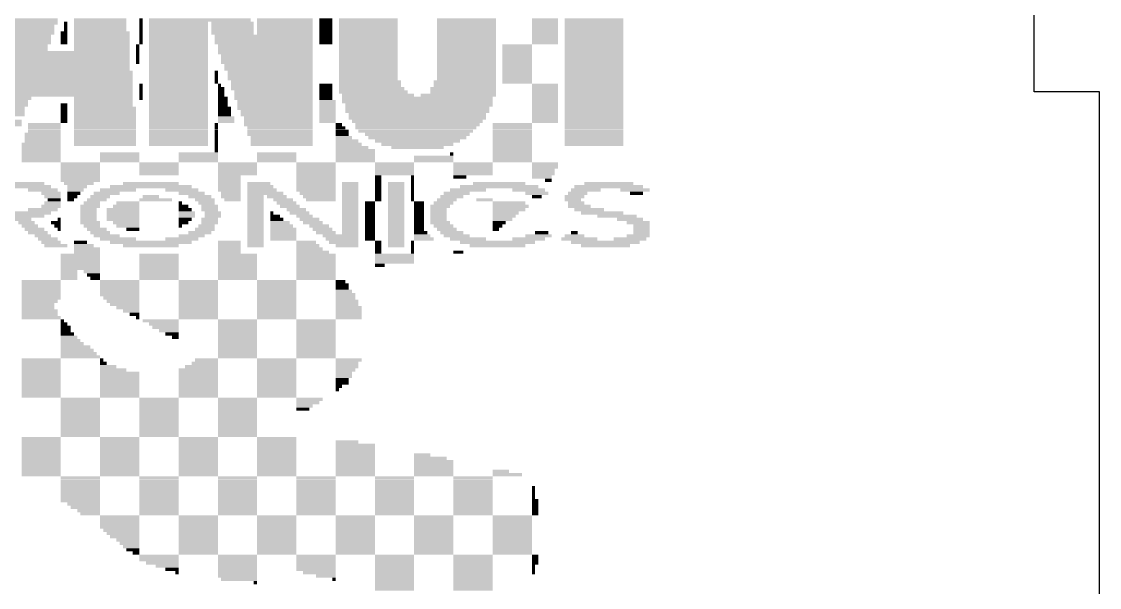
# Model space of a CAD drawing. Extents: x -3 to 225, y 0 to 143.
# Drawn here: x 192.05 to 225, y 70.85 to 88.15 of the extents above; entities that cross this region are included whole.
import ezdxf

# ---------------------------------------------------------------- set-up
doc = ezdxf.new("R2010")
doc.units = 0
doc.layers.add('121', color=1, linetype='CONTINUOUS')
doc.layers.add('248', color=250, linetype='CONTINUOUS')

# ---------------------------------------------------------------- blocks, each defined once
blk = doc.blocks.new('RECT')
blk.add_solid([(-0.5, -0.5), (0.5, -0.5), (-0.5, 0.5), (0.5, 0.5)])

msp = doc.modelspace()

# ---------------------------------------------------------------- linework, layer by layer
at = {"layer": '248'}
for p, q in [((223, 86), (223, 96)), ((225, 86), (223, 86)), ((225, 56), (225, 86))]:
    msp.add_line(p, q, dxfattribs=at)

# ---------------------------------------------------------------- block references
at = {"layer": '121', "yscale": 0.1}
for p, xscale in [((192.35, 88.1), 1.6), ((192.3, 88), 1.5), ((192.4, 88.2), 1.5), ((193.4, 88.1), 0.1), ((193.4, 88), 0.1), ((194.45, 88.2), 1.6), ((194.45, 88.1), 1.6), ((194.45, 88), 1.6), ((195.7, 88.2), 0.1), ((195.7, 88.1), 0.1), ((195.7, 88), 0.1), ((197.5, 88.2), 3.1), ((196.85, 88.1), 1.8), ((196.85, 88), 1.8), ((198.5, 88.1), 1.3), ((198.5, 88), 1.3), ((200.1, 88.2), 1.7), ((200.1, 88.1), 1.7), ((200.1, 88), 1.7), ((201.35, 88.2), 0.4), ((201.35, 88.1), 0.4), ((201.35, 88), 0.4), ((202.65, 88.2), 1.8), ((202.65, 88.1), 1.8), ((202.65, 88), 1.8), ((205.65, 88.2), 1.8), ((205.65, 88.1), 1.8), ((205.65, 88), 1.8), ((208.05, 88.2), 0.8), ((208.05, 88.1), 0.8), ((208.05, 88), 0.8), ((209.55, 88.2), 1.8), ((209.55, 88.1), 1.8), ((209.55, 88), 1.8), ((192.15, 87.7), 1.6), ((192.15, 87.6), 1.6), ((192.25, 87.9), 1.6), ((192.25, 87.8), 1.6), ((193.35, 87.8), 0.2), ((193.35, 87.7), 0.2), ((193.35, 87.6), 0.2), ((193.4, 87.9), 0.1), ((194.45, 87.9), 1.6), ((194.5, 87.8), 1.7), ((194.5, 87.7), 1.7), ((194.5, 87.6), 1.7), ((195.7, 87.9), 0.1), ((195.7, 87.8), 0.1), ((195.7, 87.7), 0.1), ((195.7, 87.6), 0.1), ((196.85, 87.9), 1.8), ((196.85, 87.8), 1.8), ((196.85, 87.7), 1.8), ((196.85, 87.6), 1.8), ((198.5, 87.9), 1.3), ((198.5, 87.8), 1.3), ((199.45, 87.7), 3), ((199.45, 87.6), 3), ((200.1, 87.9), 1.7), ((200.1, 87.8), 1.7), ((201.35, 87.9), 0.4), ((201.35, 87.8), 0.4), ((201.35, 87.7), 0.4), ((201.35, 87.6), 0.4), ((202.65, 87.9), 1.8), ((202.65, 87.8), 1.8), ((202.65, 87.7), 1.8), ((202.65, 87.6), 1.8), ((205.65, 87.9), 1.8), ((205.65, 87.8), 1.8), ((205.65, 87.7), 1.8), ((205.65, 87.6), 1.8), ((208.05, 87.9), 0.8), ((208.05, 87.8), 0.8), ((208.05, 87.7), 0.8), ((208.05, 87.6), 0.8), ((209.55, 87.9), 1.8), ((209.55, 87.8), 1.8), ((209.55, 87.7), 1.8), ((209.55, 87.6), 1.8), ((192.05, 87.4), 1.6), ((192.05, 87.3), 1.6), ((192.15, 87.5), 1.6), ((193.35, 87.5), 0.2), ((194.5, 87.5), 1.7), ((194.5, 87.4), 1.7), ((194.5, 87.3), 1.7), ((195.6, 87.4), 0.1), ((195.6, 87.3), 0.1), ((195.7, 87.5), 0.1), ((196.85, 87.5), 1.8), ((196.85, 87.4), 1.8), ((196.85, 87.3), 1.8), ((199.45, 87.5), 3), ((199.5, 87.4), 2.9), ((199.5, 87.3), 2.9), ((201.35, 87.5), 0.4), ((202.65, 87.5), 1.8), ((202.65, 87.4), 1.8), ((202.65, 87.3), 1.8), ((205.65, 87.5), 1.8), ((205.65, 87.4), 1.8), ((205.65, 87.3), 1.8), ((207.2, 87.4), 0.9), ((207.2, 87.3), 0.9), ((208.05, 87.5), 0.8), ((209.55, 87.5), 1.8), ((209.55, 87.4), 1.8), ((209.55, 87.3), 1.8), ((193.2, 87), 4.3), ((193.25, 87.2), 4.2), ((193.25, 87.1), 4.2), ((195.6, 87.2), 0.1), ((195.6, 87.1), 0.1), ((195.6, 87), 0.1), ((196.85, 87.2), 1.8), ((196.85, 87.1), 1.8), ((196.85, 87), 1.8), ((199.5, 87.2), 2.9), ((199.55, 87.1), 2.8), ((199.55, 87), 2.8), ((202.65, 87.2), 1.8), ((202.65, 87.1), 1.8), ((202.65, 87), 1.8), ((205.65, 87.2), 1.8), ((205.65, 87.1), 1.8), ((205.65, 87), 1.8), ((207.2, 87.2), 0.9), ((207.2, 87.1), 0.9), ((207.2, 87), 0.9), ((209.55, 87.2), 1.8), ((209.55, 87.1), 1.8), ((209.55, 87), 1.8), ((193.15, 86.7), 4.4), ((193.2, 86.9), 4.3), ((193.2, 86.8), 4.3), ((195.6, 86.9), 0.1), ((196.85, 86.9), 1.8), ((196.85, 86.8), 1.8), ((196.85, 86.7), 1.8), ((199.55, 86.9), 2.8), ((199.6, 86.8), 2.7), ((199.6, 86.7), 2.7), ((202.65, 86.9), 1.8), ((202.65, 86.8), 1.8), ((202.65, 86.7), 1.8), ((205.65, 86.9), 1.8), ((205.65, 86.8), 1.8), ((205.65, 86.7), 1.8), ((207.2, 86.9), 0.9), ((207.2, 86.8), 0.9), ((207.2, 86.7), 0.9), ((209.55, 86.9), 1.8), ((209.55, 86.8), 1.8), ((209.55, 86.7), 1.8), ((193.1, 86.3), 4.7), ((193.15, 86.5), 4.6), ((193.15, 86.4), 4.6), ((193.2, 86.6), 4.5), ((196.85, 86.6), 1.8), ((196.85, 86.5), 1.8), ((196.85, 86.4), 1.8), ((196.85, 86.3), 1.8), ((198, 86.6), 0.1), ((198, 86.5), 0.1), ((198, 86.4), 0.1), ((198, 86.3), 0.1), ((199.65, 86.6), 2.6), ((199.65, 86.5), 2.6), ((199.65, 86.4), 2.6), ((199.7, 86.3), 2.5), ((202.65, 86.6), 1.8), ((202.65, 86.5), 1.8), ((202.65, 86.4), 1.8), ((202.7, 86.3), 1.9), ((205.6, 86.3), 1.9), ((205.65, 86.6), 1.8), ((205.65, 86.5), 1.8), ((205.65, 86.4), 1.8), ((207.2, 86.6), 0.9), ((207.2, 86.5), 0.9), ((207.2, 86.4), 0.9), ((207.2, 86.3), 0.9), ((209.55, 86.6), 1.8), ((209.55, 86.5), 1.8), ((209.55, 86.4), 1.8), ((209.55, 86.3), 1.8), ((193.05, 86), 4.8), ((193.1, 86.2), 4.7), ((193.1, 86.1), 4.7), ((195.7, 86.2), 0.1), ((195.7, 86.1), 0.1), ((195.7, 86), 0.1), ((196.85, 86.2), 1.8), ((196.85, 86.1), 1.8), ((196.85, 86), 1.8), ((198.1, 86.2), 0.1), ((198.15, 86.1), 0.2), ((198.15, 86), 0.2), ((199.7, 86.2), 2.5), ((199.7, 86.1), 2.5), ((199.75, 86), 2.4), ((201.35, 86.2), 0.4), ((201.35, 86.1), 0.4), ((201.35, 86), 0.4), ((202.7, 86.2), 1.9), ((202.75, 86.1), 2), ((202.8, 86), 2.1), ((205.55, 86.1), 2), ((205.55, 86), 2), ((205.6, 86.2), 1.9), ((208.05, 86.2), 0.8), ((208.05, 86.1), 0.8), ((208.05, 86), 0.8), ((209.55, 86.2), 1.8), ((209.55, 86.1), 1.8), ((209.55, 86), 1.8), ((191.45, 85.8), 1.8), ((191.4, 85.7), 1.7), ((193.05, 85.9), 4.8), ((194.55, 85.8), 1.8), ((194.55, 85.7), 1.8), ((195.7, 85.9), 0.1), ((195.7, 85.8), 0.1), ((196.85, 85.9), 1.8), ((196.85, 85.8), 1.8), ((196.85, 85.7), 1.8), ((198.15, 85.9), 0.2), ((198.2, 85.8), 0.3), ((198.2, 85.7), 0.3), ((199.75, 85.9), 2.4), ((199.75, 85.8), 2.4), ((199.8, 85.7), 2.3), ((201.35, 85.9), 0.4), ((201.35, 85.8), 0.4), ((201.4, 85.7), 0.5), ((202.95, 85.9), 2.2), ((204.15, 85.8), 4.6), ((204.15, 85.7), 4.6), ((205.4, 85.9), 2.3), ((208.05, 85.9), 0.8), ((208.05, 85.8), 0.8), ((208.05, 85.7), 0.8), ((209.55, 85.9), 1.8), ((209.55, 85.8), 1.8), ((209.55, 85.7), 1.8), ((191.25, 85.4), 1.8), ((191.25, 85.3), 1.8), ((191.35, 85.6), 1.8), ((191.3, 85.5), 1.7), ((193.35, 85.6), 0.2), ((193.35, 85.5), 0.2), ((193.35, 85.4), 0.2), ((193.35, 85.3), 0.2), ((194.55, 85.6), 1.8), ((194.6, 85.5), 1.9), ((194.6, 85.4), 1.9), ((194.6, 85.3), 1.9), ((196.85, 85.6), 1.8), ((196.85, 85.5), 1.8), ((196.85, 85.4), 1.8), ((196.85, 85.3), 1.8), ((198.2, 85.6), 0.3), ((198.25, 85.5), 0.4), ((198.25, 85.4), 0.4), ((198.25, 85.3), 0.4), ((199.8, 85.6), 2.3), ((199.8, 85.5), 2.3), ((199.85, 85.4), 2.2), ((199.85, 85.3), 2.2), ((201.4, 85.6), 0.5), ((201.4, 85.5), 0.5), ((201.4, 85.4), 0.5), ((201.4, 85.3), 0.5), ((204.2, 85.6), 4.5), ((204.15, 85.5), 4.4), ((204.15, 85.4), 4.4), ((204.15, 85.3), 4.2), ((208.05, 85.6), 0.8), ((208.05, 85.5), 0.8), ((208.05, 85.4), 0.8), ((208.05, 85.3), 0.8), ((209.55, 85.6), 1.8), ((209.55, 85.5), 1.8), ((209.55, 85.4), 1.8), ((209.55, 85.3), 1.8), ((191.15, 85.1), 1.8), ((191.15, 85), 1.8), ((193.35, 85.2), 0.2), ((193.35, 85.1), 0.2), ((194.6, 85.2), 1.9), ((194.6, 85.1), 1.9), ((194.6, 85), 1.9), ((196.85, 85.2), 1.8), ((196.85, 85.1), 1.8), ((196.85, 85), 1.8), ((198, 85), 0.1), ((198.3, 85.2), 0.5), ((198.3, 85.1), 0.5), ((199.9, 85.2), 2.1), ((199.9, 85.1), 2.1), ((199.9, 85), 2.1), ((201.4, 85.2), 0.5), ((201.4, 85.1), 0.5), ((201.75, 85), 0.2), ((204.15, 85.2), 4.2), ((204.15, 85.1), 4), ((204.15, 85), 3.8), ((207.05, 85), 1.2), ((208.05, 85.2), 0.8), ((208.05, 85.1), 0.8), ((209.55, 85.2), 1.8), ((209.55, 85.1), 1.8), ((209.55, 85), 1.8), ((192.7, 84.7), 1.1), ((194.6, 84.9), 1.9), ((194.6, 84.8), 1.9), ((194.6, 84.7), 1.9), ((196.85, 84.9), 1.8), ((196.85, 84.8), 1.8), ((196.85, 84.7), 1.8), ((198, 84.9), 0.1), ((198, 84.8), 0.1), ((198, 84.7), 0.1), ((199.95, 84.9), 2), ((199.95, 84.8), 2), ((199.95, 84.7), 2), ((201.8, 84.9), 0.3), ((201.85, 84.8), 0.4), ((201.85, 84.7), 0.4), ((204.1, 84.9), 3.7), ((204.1, 84.8), 3.5), ((204.15, 84.7), 3.2), ((207.05, 84.9), 1.2), ((207.05, 84.8), 1.2), ((207.05, 84.7), 1.2), ((209.55, 84.9), 1.8), ((209.55, 84.8), 1.8), ((209.55, 84.7), 1.8), ((192.65, 84.4), 1.2), ((192.7, 84.6), 1.1), ((192.7, 84.5), 1.1), ((194.6, 84.6), 1.9), ((194.6, 84.5), 1.9), ((194.6, 84.4), 1.9), ((196.85, 84.6), 1.8), ((196.85, 84.5), 1.8), ((196.85, 84.4), 1.8), ((198, 84.6), 0.1), ((198, 84.5), 0.1), ((198, 84.4), 0.1), ((200, 84.6), 1.9), ((200, 84.5), 1.9), ((200, 84.4), 1.9), ((201.9, 84.6), 0.5), ((202, 84.5), 0.7), ((202.05, 84.4), 0.8), ((204.15, 84.6), 3), ((204.15, 84.5), 2.6), ((204.15, 84.4), 2.2), ((207.05, 84.6), 1.2), ((207.05, 84.5), 1.2), ((207.05, 84.4), 1.2), ((209.55, 84.6), 1.8), ((209.55, 84.5), 1.8), ((209.55, 84.4), 1.8), ((192.65, 84.3), 1.2), ((192.65, 84.2), 1.2), ((192.65, 84.1), 1.2), ((192.65, 84), 1.2), ((195.05, 84.1), 1.2), ((195.05, 84), 1.2), ((197.45, 84.1), 1.2), ((197.45, 84), 1.2), ((198, 84.3), 0.1), ((198, 84.2), 0.1), ((199.85, 84.1), 1.2), ((199.85, 84), 1.2), ((202.25, 84.2), 1.2), ((202.25, 84.1), 1.2), ((202.25, 84), 1.2), ((204.15, 84.3), 1.6), ((204.65, 84), 1.2), ((205.2, 84.1), 0.1), ((207.05, 84.3), 1.2), ((207.05, 84.2), 1.2), ((207.05, 84.1), 1.2), ((207.05, 84), 1.2), ((192.65, 83.9), 1.2), ((193.85, 83.8), 1.2), ((193.85, 83.7), 1.2), ((195.05, 83.9), 1.2), ((196.25, 83.8), 1.2), ((196.25, 83.7), 1.2), ((197.45, 83.9), 1.2), ((198.65, 83.8), 1.2), ((198.65, 83.7), 1.2), ((199.85, 83.9), 1.2), ((201.05, 83.8), 1.2), ((201.05, 83.7), 1.2), ((202.25, 83.9), 1.2), ((203.45, 83.8), 1.2), ((203.45, 83.7), 1.2), ((204.65, 83.9), 1.2), ((205.85, 83.8), 1.2), ((205.85, 83.7), 1.2), ((207.05, 83.9), 1.2), ((208.05, 83.8), 0.8), ((208.05, 83.7), 0.8), ((193.85, 83.6), 1.2), ((193.85, 83.5), 1.2), ((193.85, 83.4), 1.2), ((196.25, 83.6), 1.2), ((196.25, 83.5), 1.2), ((198.65, 83.6), 1.2), ((198.65, 83.5), 1.2), ((198.4, 83.4), 0.7), ((201.05, 83.6), 1.2), ((201.05, 83.5), 1.2), ((201.05, 83.4), 1.2), ((203.45, 83.6), 1.2), ((203.45, 83.5), 1.2), ((202.95, 83.4), 0.2), ((204, 83.4), 0.1), ((205.85, 83.6), 1.2), ((205.85, 83.5), 1.2), ((205.45, 83.4), 0.4), ((208, 83.6), 0.7), ((208, 83.5), 0.7), ((207.95, 83.4), 0.6), ((191.7, 83.2), 2.1), ((191.8, 83.1), 2.3), ((192.7, 83), 0.9), ((193.85, 83.3), 1.2), ((193.8, 83.2), 0.9), ((193.75, 83.1), 0.6), ((193.7, 83), 0.5), ((195, 83), 1.1), ((196, 83.1), 2.5), ((196, 83.2), 1.7), ((198.4, 83.3), 0.7), ((198.4, 83.2), 0.7), ((198.4, 83.1), 0.7), ((198.4, 83), 0.7), ((199.3, 83.2), 0.7), ((199.35, 83.1), 0.8), ((199.4, 83), 0.9), ((201.05, 83.3), 1.2), ((201.05, 83.2), 1.2), ((201.05, 83.1), 1.2), ((201.05, 83), 1.2), ((202.1, 83.2), 0.5), ((202.1, 83.1), 0.5), ((202.1, 83), 0.5), ((202.95, 83.3), 0.2), ((202.95, 83.2), 0.2), ((202.95, 83.1), 0.2), ((202.95, 83), 0.2), ((203.5, 83.2), 0.5), ((203.5, 83.1), 0.5), ((203.5, 83), 0.5), ((204, 83.3), 0.1), ((204, 83.2), 0.1), ((204, 83.1), 0.1), ((204, 83), 0.1), ((205.7, 83), 1.1), ((206.65, 83.1), 2.4), ((206.65, 83.2), 1.6), ((208.15, 83.3), 0.2), ((209.3, 83), 0.9), ((210, 83.1), 2.1), ((210, 83.2), 1.5), ((210.8, 83), 0.9), ((192.95, 82.9), 0.6), ((193, 82.8), 0.5), ((193.05, 82.7), 0.4), ((193.65, 82.9), 0.4), ((193.6, 82.8), 0.3), ((193.55, 82.7), 0.2), ((194.35, 82.7), 0.6), ((194.45, 82.8), 0.6), ((194.65, 82.9), 0.8), ((196, 82.8), 0.5), ((197.25, 82.9), 0.8), ((197.5, 82.8), 0.7), ((197.65, 82.7), 0.6), ((198.45, 82.9), 0.6), ((198.45, 82.8), 0.6), ((198.5, 82.7), 0.5), ((199.5, 82.9), 1.1), ((199.2, 82.8), 0.5), ((199.2, 82.7), 0.5), ((199.85, 82.8), 0.6), ((200.05, 82.7), 0.6), ((201.1, 82.9), 1.1), ((201.2, 82.7), 0.9), ((202.1, 82.9), 0.5), ((202.1, 82.8), 0.5), ((202.1, 82.7), 0.5), ((202.95, 82.9), 0.2), ((202.95, 82.8), 0.2), ((202.95, 82.7), 0.2), ((203.5, 82.9), 0.5), ((203.5, 82.8), 0.5), ((203.5, 82.7), 0.5), ((204, 82.9), 0.1), ((204, 82.8), 0.1), ((204, 82.7), 0.1), ((205.05, 82.7), 0.6), ((205.2, 82.8), 0.7), ((205.35, 82.9), 0.8), ((206.2, 82.7), 0.5), ((207.8, 82.9), 0.7), ((207.8, 82.8), 0.3), ((208.95, 82.8), 0.6), ((208.9, 82.7), 0.5), ((209.05, 82.9), 0.6), ((210.85, 82.9), 0.4), ((192.7, 82.4), 0.9), ((192.95, 82.5), 0.6), ((193, 82.6), 0.5), ((194.15, 82.5), 0.6), ((194.1, 82.4), 0.5), ((194.2, 82.6), 0.5), ((195.25, 82.5), 0.8), ((195.3, 82.6), 0.7), ((196.9, 82.6), 0.1), ((197, 82.5), 0.3), ((197.05, 82.4), 0.4), ((197.7, 82.6), 0.5), ((197.8, 82.5), 0.5), ((197.8, 82.4), 0.5), ((199.2, 82.6), 0.5), ((199.2, 82.5), 0.5), ((199.2, 82.4), 0.5), ((200.15, 82.6), 0.6), ((200.25, 82.5), 0.6), ((200.45, 82.4), 0.6), ((202.1, 82.6), 0.5), ((202.1, 82.5), 0.5), ((202.1, 82.4), 0.5), ((202.7, 82.6), 0.3), ((202.7, 82.5), 0.3), ((202.7, 82.4), 0.3), ((203.5, 82.6), 0.5), ((203.5, 82.5), 0.5), ((203.5, 82.4), 0.5), ((204.2, 82.6), 0.3), ((204.2, 82.5), 0.3), ((204.2, 82.4), 0.3), ((204.85, 82.5), 0.6), ((204.8, 82.4), 0.5), ((204.95, 82.6), 0.6), ((207, 82.5), 1.1), ((209, 82.6), 0.5), ((209.1, 82.5), 0.7), ((209.4, 82.4), 0.9), ((191.8, 82.3), 2.3), ((191.7, 82.2), 2.1), ((192.05, 82.1), 0.6), ((192.2, 82), 0.5), ((193.1, 82), 0.3), ((193.2, 82.1), 0.1), ((194.1, 82.3), 0.5), ((194.1, 82.2), 0.5), ((194.1, 82.1), 0.5), ((194.15, 82), 0.6), ((195.25, 82), 0.8), ((197.1, 82.3), 0.5), ((197.1, 82.2), 0.5), ((197.05, 82.1), 0.4), ((197, 82), 0.3), ((197.8, 82.1), 0.5), ((197.8, 82), 0.5), ((197.9, 82.3), 0.5), ((197.9, 82.2), 0.5), ((199.2, 82.3), 0.5), ((199.2, 82.2), 0.5), ((199.2, 82.1), 0.5), ((199.2, 82), 0.5), ((199.7, 82.3), 0.1), ((199.8, 82.2), 0.3), ((199.85, 82.1), 0.4), ((199.95, 82), 0.6), ((200.55, 82.3), 0.6), ((200.7, 82.2), 0.5), ((200.85, 82.1), 0.6), ((200.95, 82), 0.6), ((202.1, 82.3), 0.5), ((202.1, 82.2), 0.5), ((202.1, 82.1), 0.5), ((202.1, 82), 0.5), ((202.7, 82.3), 0.3), ((202.7, 82.2), 0.3), ((202.7, 82.1), 0.3), ((202.7, 82), 0.3), ((203.5, 82.3), 0.5), ((203.5, 82.2), 0.5), ((203.5, 82.1), 0.5), ((203.5, 82), 0.5), ((204.2, 82.3), 0.3), ((204.2, 82.2), 0.3), ((204.2, 82.1), 0.3), ((204.2, 82), 0.3), ((204.8, 82.3), 0.5), ((204.8, 82.2), 0.5), ((204.8, 82.1), 0.5), ((204.85, 82), 0.6), ((206.85, 82.3), 0.8), ((206.8, 82.2), 0.7), ((206.75, 82.1), 0.6), ((206.65, 82), 0.4), ((209.8, 82.3), 1.3), ((210.25, 82.2), 1.2), ((210.65, 82.1), 0.8), ((210.9, 82), 0.7), ((192.3, 81.9), 0.5), ((192.45, 81.8), 0.6), ((192.55, 81.7), 0.6), ((193.15, 81.9), 0.2), ((193.2, 81.8), 0.1), ((194.2, 81.9), 0.5), ((194.35, 81.8), 0.6), ((194.45, 81.7), 0.6), ((195.3, 81.9), 0.7), ((195.45, 81.8), 0.4), ((196.9, 81.9), 0.1), ((197.5, 81.7), 0.7), ((197.65, 81.8), 0.6), ((197.7, 81.9), 0.5), ((199.2, 81.9), 0.5), ((199.2, 81.8), 0.5), ((199.2, 81.7), 0.5), ((200, 81.9), 0.7), ((200.05, 81.8), 0.8), ((200.05, 81.7), 0.8), ((201.15, 81.9), 0.6), ((201.25, 81.8), 0.6), ((201.35, 81.7), 0.6), ((202.1, 81.9), 0.5), ((202.1, 81.8), 0.5), ((202.1, 81.7), 0.5), ((202.7, 81.9), 0.3), ((202.7, 81.8), 0.3), ((202.7, 81.7), 0.3), ((203.5, 81.9), 0.5), ((203.5, 81.8), 0.5), ((203.5, 81.7), 0.5), ((204.2, 81.9), 0.3), ((204.2, 81.8), 0.3), ((204.25, 81.7), 0.4), ((204.95, 81.9), 0.6), ((205.05, 81.8), 0.6), ((205.2, 81.7), 0.7), ((206.6, 81.9), 0.3), ((206.55, 81.8), 0.2), ((207.95, 81.7), 0.4), ((208.95, 81.7), 0.2), ((211, 81.9), 0.5), ((211, 81.8), 0.5), ((211, 81.7), 0.5), ((192.7, 81.6), 0.5), ((192.85, 81.5), 0.6), ((192.95, 81.4), 0.6), ((193.85, 81.4), 0.4), ((194.65, 81.6), 0.8), ((195, 81.5), 1.1), ((196, 81.4), 2.5), ((197.25, 81.6), 0.8), ((198.4, 81.4), 0.7), ((199.2, 81.6), 0.5), ((199.2, 81.5), 0.5), ((199.2, 81.4), 0.5), ((200.05, 81.6), 0.8), ((200.05, 81.5), 0.8), ((200.75, 81.4), 0.6), ((201.8, 81.6), 1.1), ((201.9, 81.4), 0.9), ((202.7, 81.6), 0.3), ((202.7, 81.5), 0.3), ((202.95, 81.4), 0.2), ((203.5, 81.6), 0.5), ((203.5, 81.5), 0.5), ((203.5, 81.4), 0.5), ((204, 81.4), 0.1), ((204.3, 81.6), 0.5), ((204.35, 81.5), 0.6), ((205.35, 81.6), 0.8), ((205.7, 81.5), 1.1), ((206.6, 81.4), 2.3), ((207.85, 81.6), 0.8), ((209.1, 81.5), 1.1), ((208.95, 81.6), 0.6), ((209.9, 81.4), 2.1), ((210.9, 81.6), 0.7), ((193.1, 81.3), 0.7), ((193.95, 81.3), 0.6), ((194.05, 81.2), 0.8), ((194.05, 81.1), 0.8), ((196, 81.3), 1.7), ((198.4, 81.3), 0.7), ((198.4, 81.2), 0.7), ((198.4, 81.1), 0.7), ((199.2, 81.3), 0.5), ((200.8, 81.3), 0.7), ((200.85, 81.2), 0.8), ((202, 81.3), 0.7), ((202.95, 81.3), 0.2), ((202.95, 81.2), 0.2), ((202.95, 81.1), 0.2), ((203.5, 81.3), 0.5), ((204, 81.3), 0.1), ((204, 81.2), 0.1), ((204, 81.1), 0.1), ((205.4, 81.1), 0.3), ((206.6, 81.3), 1.7), ((209.9, 81.3), 1.5), ((193.85, 81), 1.2), ((193.85, 80.9), 1.2), ((193.85, 80.8), 1.2), ((193.85, 80.7), 1.2), ((196.25, 81), 1.2), ((196.25, 80.9), 1.2), ((196.25, 80.8), 1.2), ((196.25, 80.7), 1.2), ((198.65, 81), 1.2), ((198.65, 80.9), 1.2), ((198.65, 80.8), 1.2), ((198.65, 80.7), 1.2), ((201.05, 81), 1.2), ((201.05, 80.9), 1.2), ((201.05, 80.8), 1.2), ((201.05, 80.7), 1.2), ((203.45, 81), 1.2), ((203.45, 80.9), 1.2), ((203.45, 80.8), 1.2), ((203, 80.7), 0.3), ((193.85, 80.6), 1.2), ((193.5, 80.5), 0.5), ((193.5, 80.4), 0.5), ((194.2, 80.5), 0.5), ((194.25, 80.4), 0.4), ((196.25, 80.6), 1.2), ((196.25, 80.5), 1.2), ((196.25, 80.4), 1.2), ((198.65, 80.6), 1.2), ((198.65, 80.5), 1.2), ((198.65, 80.4), 1.2), ((201.05, 80.6), 1.2), ((201.05, 80.5), 1.2), ((201.05, 80.4), 1.2), ((192.65, 80.2), 1.2), ((192.65, 80.1), 1.2), ((193.5, 80.3), 0.5), ((194.3, 80.3), 0.3), ((195.05, 80.2), 1.2), ((195.05, 80.1), 1.2), ((196.25, 80.3), 1.2), ((197.45, 80.2), 1.2), ((197.45, 80.1), 1.2), ((198.65, 80.3), 1.2), ((199.85, 80.2), 1.2), ((199.85, 80.1), 1.2), ((201.05, 80.3), 1.2), ((201.8, 80.2), 0.3), ((201.85, 80.1), 0.4), ((192.65, 80), 1.2), ((192.65, 79.9), 1.2), ((192.65, 79.8), 1.2), ((192.65, 79.7), 1.2), ((195.05, 80), 1.2), ((195.05, 79.9), 1.2), ((195.05, 79.8), 1.2), ((195.1, 79.7), 1.1), ((197.45, 80), 1.2), ((197.45, 79.9), 1.2), ((197.45, 79.8), 1.2), ((197.45, 79.7), 1.2), ((199.85, 80), 1.2), ((199.85, 79.9), 1.2), ((199.85, 79.8), 1.2), ((199.85, 79.7), 1.2), ((201.85, 80), 0.4), ((201.9, 79.9), 0.5), ((201.95, 79.8), 0.6), ((201.95, 79.7), 0.6), ((192.6, 79.6), 1.1), ((195.2, 79.5), 0.9), ((195.3, 79.4), 0.7), ((197.45, 79.6), 1.2), ((197.45, 79.5), 1.2), ((197.45, 79.4), 1.2), ((199.85, 79.6), 1.2), ((199.85, 79.5), 1.2), ((199.85, 79.4), 1.2), ((202, 79.6), 0.7), ((202, 79.5), 0.7), ((202.05, 79.4), 0.8), ((192.6, 79.3), 1.1), ((192.6, 79.2), 1.1), ((192.65, 79.1), 1.2), ((195.4, 79.3), 0.5), ((195.5, 79.2), 0.3), ((195.6, 79.1), 0.1), ((197.45, 79.3), 1.2), ((197.45, 79.2), 1.2), ((197.45, 79.1), 1.2), ((199.85, 79.3), 1.2), ((199.85, 79.2), 1.2), ((199.85, 79.1), 1.2), ((202.05, 79.3), 0.8), ((202.05, 79.2), 0.8), ((202.05, 79.1), 0.8), ((193.3, 79), 0.1), ((193.35, 78.9), 0.2), ((193.4, 78.8), 0.3), ((196.3, 79), 1.1), ((196.4, 78.9), 0.9), ((196.45, 78.8), 0.8), ((198.65, 79), 1.2), ((198.65, 78.9), 1.2), ((198.65, 78.8), 1.2), ((201.05, 79), 1.2), ((201.05, 78.9), 1.2), ((201.05, 78.8), 1.2), ((193.4, 78.7), 0.3), ((193.45, 78.6), 0.4), ((193.5, 78.5), 0.5), ((193.55, 78.4), 0.6), ((196.55, 78.7), 0.6), ((196.65, 78.6), 0.4), ((196.75, 78.5), 0.2), ((198.65, 78.7), 1.2), ((198.65, 78.6), 1.2), ((198.65, 78.5), 1.2), ((198.65, 78.4), 1.2), ((201.05, 78.7), 1.2), ((201.05, 78.6), 1.2), ((201.05, 78.5), 1.2), ((201.05, 78.4), 1.2), ((193.6, 78.3), 0.7), ((193.7, 78.2), 0.9), ((198.65, 78.3), 1.2), ((198.65, 78.2), 1.2), ((198.65, 78.1), 1.2), ((201.05, 78.3), 1.2), ((201.05, 78.2), 1.2), ((201.05, 78.1), 1.2), ((192.65, 77.8), 1.2), ((193.8, 78), 1.1), ((193.85, 77.9), 1.2), ((194.5, 77.8), 0.1), ((197.7, 77.8), 0.7), ((198.65, 78), 1.2), ((198.65, 77.9), 1.2), ((199.85, 77.8), 1.2), ((201.05, 78), 1.2), ((201.05, 77.9), 1.2), ((202.05, 77.8), 0.8), ((192.65, 77.7), 1.2), ((192.65, 77.6), 1.2), ((192.65, 77.5), 1.2), ((192.65, 77.4), 1.2), ((194.55, 77.7), 0.2), ((194.7, 77.6), 0.5), ((194.85, 77.5), 0.8), ((195.05, 77.4), 1.2), ((197.45, 77.5), 1.2), ((197.45, 77.4), 1.2), ((197.65, 77.7), 0.8), ((199.85, 77.7), 1.2), ((199.85, 77.6), 1.2), ((199.85, 77.5), 1.2), ((199.85, 77.4), 1.2), ((202, 77.7), 0.7), ((202, 77.6), 0.7), ((201.95, 77.5), 0.6), ((201.9, 77.4), 0.5), ((192.65, 77.3), 1.2), ((192.65, 77.2), 1.2), ((192.65, 77.1), 1.2), ((195.05, 77.3), 1.2), ((195.05, 77.2), 1.2), ((195.05, 77.1), 1.2), ((197.45, 77.3), 1.2), ((197.45, 77.2), 1.2), ((197.45, 77.1), 1.2), ((199.85, 77.3), 1.2), ((199.85, 77.2), 1.2), ((199.85, 77.1), 1.2), ((201.9, 77.3), 0.5), ((201.85, 77.2), 0.4), ((201.85, 77.1), 0.4), ((192.65, 77), 1.2), ((192.65, 76.9), 1.2), ((192.65, 76.8), 1.2), ((195.05, 77), 1.2), ((195.05, 76.9), 1.2), ((195.05, 76.8), 1.2), ((197.45, 77), 1.2), ((197.45, 76.9), 1.2), ((197.45, 76.8), 1.2), ((199.85, 77), 1.2), ((199.85, 76.9), 1.2), ((199.85, 76.8), 1.2), ((201.75, 77), 0.2), ((201.7, 76.9), 0.1), ((192.65, 76.7), 1.2), ((193.85, 76.6), 1.2), ((193.85, 76.5), 1.2), ((193.85, 76.4), 1.2), ((195.05, 76.7), 1.2), ((196.25, 76.6), 1.2), ((196.25, 76.5), 1.2), ((196.25, 76.4), 1.2), ((197.45, 76.7), 1.2), ((198.65, 76.6), 1.2), ((198.65, 76.5), 1.2), ((198.65, 76.4), 1.2), ((199.85, 76.7), 1.2), ((200.85, 76.6), 0.8), ((200.8, 76.5), 0.7), ((200.7, 76.4), 0.5), ((193.85, 76.3), 1.2), ((193.85, 76.2), 1.2), ((193.85, 76.1), 1.2), ((196.25, 76.3), 1.2), ((196.25, 76.2), 1.2), ((196.25, 76.1), 1.2), ((198.65, 76.3), 1.2), ((198.65, 76.2), 1.2), ((198.65, 76.1), 1.2), ((200.65, 76.3), 0.4), ((193.85, 76), 1.2), ((193.85, 75.9), 1.2), ((193.85, 75.8), 1.2), ((196.25, 76), 1.2), ((196.25, 75.9), 1.2), ((196.25, 75.8), 1.2), ((198.65, 76), 1.2), ((198.65, 75.9), 1.2), ((198.65, 75.8), 1.2), ((193.85, 75.7), 1.2), ((193.85, 75.6), 1.2), ((193.85, 75.5), 1.2), ((196.25, 75.7), 1.2), ((196.25, 75.6), 1.2), ((196.25, 75.5), 1.2), ((198.65, 75.7), 1.2), ((198.65, 75.6), 1.2), ((198.65, 75.5), 1.2), ((192.65, 75.4), 1.2), ((192.65, 75.3), 1.2), ((192.65, 75.2), 1.2), ((192.65, 75.1), 1.2), ((195.05, 75.4), 1.2), ((195.05, 75.3), 1.2), ((195.05, 75.2), 1.2), ((195.05, 75.1), 1.2), ((197.45, 75.4), 1.2), ((197.45, 75.3), 1.2), ((197.45, 75.2), 1.2), ((197.45, 75.1), 1.2), ((199.85, 75.4), 1.2), ((199.85, 75.3), 1.2), ((199.85, 75.2), 1.2), ((199.85, 75.1), 1.2), ((202, 75.3), 0.7), ((202.25, 75.2), 1.2), ((202.25, 75.1), 1.2), ((192.65, 75), 1.2), ((192.65, 74.9), 1.2), ((192.65, 74.8), 1.2), ((195.05, 75), 1.2), ((195.05, 74.9), 1.2), ((195.05, 74.8), 1.2), ((197.45, 75), 1.2), ((197.45, 74.9), 1.2), ((197.45, 74.8), 1.2), ((199.85, 75), 1.2), ((199.85, 74.9), 1.2), ((199.85, 74.8), 1.2), ((202.25, 75), 1.2), ((202.25, 74.9), 1.2), ((202.25, 74.8), 1.2), ((204.3, 74.9), 0.5), ((192.65, 74.7), 1.2), ((192.65, 74.6), 1.2), ((192.65, 74.5), 1.2), ((195.05, 74.7), 1.2), ((195.05, 74.6), 1.2), ((195.05, 74.5), 1.2), ((197.45, 74.7), 1.2), ((197.45, 74.6), 1.2), ((197.45, 74.5), 1.2), ((199.85, 74.7), 1.2), ((199.85, 74.6), 1.2), ((199.85, 74.5), 1.2), ((202.25, 74.7), 1.2), ((202.25, 74.6), 1.2), ((202.25, 74.5), 1.2), ((204.65, 74.7), 1.2), ((204.65, 74.6), 1.2), ((204.65, 74.5), 1.2), ((192.65, 74.4), 1.2), ((192.65, 74.3), 1.2), ((193.85, 74.2), 1.2), ((193.85, 74.1), 1.2), ((195.05, 74.4), 1.2), ((195.05, 74.3), 1.2), ((196.25, 74.2), 1.2), ((196.25, 74.1), 1.2), ((197.45, 74.4), 1.2), ((197.45, 74.3), 1.2), ((198.65, 74.2), 1.2), ((198.65, 74.1), 1.2), ((199.85, 74.4), 1.2), ((199.85, 74.3), 1.2), ((201.05, 74.2), 1.2), ((201.05, 74.1), 1.2), ((202.25, 74.4), 1.2), ((202.25, 74.3), 1.2), ((203.45, 74.2), 1.2), ((203.45, 74.1), 1.2), ((204.65, 74.4), 1.2), ((204.65, 74.3), 1.2), ((205.85, 74.2), 1.2), ((205.85, 74.1), 1.2), ((206.7, 74.4), 0.5), ((206.9, 74.3), 0.9), ((193.85, 74), 1.2), ((193.85, 73.9), 1.2), ((193.85, 73.8), 1.2), ((196.25, 74), 1.2), ((196.25, 73.9), 1.2), ((196.25, 73.8), 1.2), ((198.65, 74), 1.2), ((198.65, 73.9), 1.2), ((198.65, 73.8), 1.2), ((201.05, 74), 1.2), ((201.05, 73.9), 1.2), ((201.05, 73.8), 1.2), ((203.45, 74), 1.2), ((203.45, 73.9), 1.2), ((203.45, 73.8), 1.2), ((205.85, 74), 1.2), ((205.85, 73.9), 1.2), ((205.85, 73.8), 1.2), ((207.7, 73.9), 0.1), ((207.7, 73.8), 0.1), ((193.85, 73.7), 1.2), ((193.85, 73.6), 1.2), ((193.85, 73.5), 1.2), ((196.25, 73.7), 1.2), ((196.25, 73.6), 1.2), ((196.25, 73.5), 1.2), ((198.65, 73.7), 1.2), ((198.65, 73.6), 1.2), ((198.65, 73.5), 1.2), ((201.05, 73.7), 1.2), ((201.05, 73.6), 1.2), ((201.05, 73.5), 1.2), ((203.45, 73.7), 1.2), ((203.45, 73.6), 1.2), ((203.45, 73.5), 1.2), ((205.85, 73.7), 1.2), ((205.85, 73.6), 1.2), ((205.85, 73.5), 1.2), ((207.7, 73.7), 0.1), ((207.7, 73.6), 0.1), ((207.75, 73.5), 0.2), ((194, 73.3), 0.9), ((194.1, 73.2), 0.7), ((194.15, 73.1), 0.6), ((196.25, 73.4), 1.2), ((196.25, 73.3), 1.2), ((196.25, 73.2), 1.2), ((196.25, 73.1), 1.2), ((198.65, 73.4), 1.2), ((198.65, 73.3), 1.2), ((198.65, 73.2), 1.2), ((198.65, 73.1), 1.2), ((201.05, 73.4), 1.2), ((201.05, 73.3), 1.2), ((201.05, 73.2), 1.2), ((201.05, 73.1), 1.2), ((203.45, 73.4), 1.2), ((203.45, 73.3), 1.2), ((203.45, 73.2), 1.2), ((203.45, 73.1), 1.2), ((205.85, 73.4), 1.2), ((205.85, 73.3), 1.2), ((205.85, 73.2), 1.2), ((205.85, 73.1), 1.2), ((207.75, 73.4), 0.2), ((207.75, 73.3), 0.2), ((207.75, 73.2), 0.2), ((207.75, 73.1), 0.2), ((195.05, 73), 1.2), ((195.05, 72.9), 1.2), ((195.05, 72.8), 1.2), ((197.45, 73), 1.2), ((197.45, 72.9), 1.2), ((197.45, 72.8), 1.2), ((199.85, 73), 1.2), ((199.85, 72.9), 1.2), ((199.85, 72.8), 1.2), ((202.25, 73), 1.2), ((202.25, 72.9), 1.2), ((202.25, 72.8), 1.2), ((204.65, 73), 1.2), ((204.65, 72.9), 1.2), ((204.65, 72.8), 1.2), ((207.05, 73), 1.2), ((207.05, 72.9), 1.2), ((207.05, 72.8), 1.2), ((195.05, 72.7), 1.2), ((195.1, 72.6), 1.1), ((197.45, 72.7), 1.2), ((197.45, 72.6), 1.2), ((197.45, 72.5), 1.2), ((199.85, 72.7), 1.2), ((199.85, 72.6), 1.2), ((199.85, 72.5), 1.2), ((202.25, 72.7), 1.2), ((202.25, 72.6), 1.2), ((202.25, 72.5), 1.2), ((204.65, 72.7), 1.2), ((204.65, 72.6), 1.2), ((204.65, 72.5), 1.2), ((207.05, 72.7), 1.2), ((207.05, 72.6), 1.2), ((207.05, 72.5), 1.2), ((195.2, 72.4), 0.9), ((195.3, 72.3), 0.7), ((195.35, 72.2), 0.6), ((197.45, 72.4), 1.2), ((197.45, 72.3), 1.2), ((197.45, 72.2), 1.2), ((199.85, 72.4), 1.2), ((199.85, 72.3), 1.2), ((199.85, 72.2), 1.2), ((202.25, 72.4), 1.2), ((202.25, 72.3), 1.2), ((202.25, 72.2), 1.2), ((204.65, 72.4), 1.2), ((204.65, 72.3), 1.2), ((204.65, 72.2), 1.2), ((207.05, 72.4), 1.2), ((207.05, 72.3), 1.2), ((207.05, 72.2), 1.2), ((195.4, 72.1), 0.5), ((195.45, 72), 0.4), ((195.55, 71.9), 0.2), ((196.25, 71.8), 1.2), ((197.45, 72.1), 1.2), ((197.45, 72), 1.2), ((197.45, 71.9), 1.2), ((198.65, 71.8), 1.2), ((199.85, 72.1), 1.2), ((199.85, 72), 1.2), ((199.85, 71.9), 1.2), ((201.05, 71.8), 1.2), ((202.25, 72.1), 1.2), ((202.25, 72), 1.2), ((202.25, 71.9), 1.2), ((203.45, 71.8), 1.2), ((204.65, 72.1), 1.2), ((204.65, 72), 1.2), ((204.65, 71.9), 1.2), ((205.85, 71.8), 1.2), ((207.05, 72.1), 1.2), ((207.05, 72), 1.2), ((207.05, 71.9), 1.2), ((207.75, 71.8), 0.2), ((196.25, 71.7), 1.2), ((196.5, 71.5), 0.7), ((198.65, 71.7), 1.2), ((198.65, 71.6), 1.2), ((198.65, 71.5), 1.2), ((201.05, 71.7), 1.2), ((201.05, 71.6), 1.2), ((201.05, 71.5), 1.2), ((203.45, 71.7), 1.2), ((203.45, 71.6), 1.2), ((203.45, 71.5), 1.2), ((205.85, 71.7), 1.2), ((205.85, 71.6), 1.2), ((205.85, 71.5), 1.2), ((207.75, 71.7), 0.2), ((207.75, 71.6), 0.2), ((207.7, 71.5), 0.1), ((196.65, 71.4), 0.4), ((196.8, 71.3), 0.1), ((198.65, 71.4), 1.2), ((198.65, 71.3), 1.2), ((198.65, 71.2), 1.2), ((201.05, 71.4), 1.2), ((201.35, 71.2), 0.6), ((203.45, 71.4), 1.2), ((203.45, 71.3), 1.2), ((203.45, 71.2), 1.2), ((205.85, 71.4), 1.2), ((205.85, 71.3), 1.2), ((205.85, 71.2), 1.2), ((207.7, 71.4), 0.1), ((207.7, 71.3), 0.1), ((198.7, 71.1), 1.1), ((199.2, 71), 0.1), ((201.6, 71.1), 0.1), ((203.45, 71.1), 1.2), ((203.45, 71), 1.2), ((203.45, 70.9), 1.2), ((203.45, 70.8), 1.2), ((205.85, 71.1), 1.2), ((205.85, 71), 1.2), ((205.85, 70.9), 1.2), ((205.85, 70.8), 1.2)]:
    msp.add_blockref('RECT', p, dxfattribs=dict(at, xscale=xscale))
for p in [(192.75, 85), (192.75, 84.9), (192.75, 84.8), (202.15, 84.3), (196.95, 83), (207.55, 83), (196.15, 82.7), (201.15, 82.8), (195.15, 82.4), (206.95, 82.6), (206.95, 82.4), (195.15, 82.3), (195.15, 82.2), (195.15, 82.1), (196.95, 81.5), (201.85, 81.5), (207.55, 81.5), (210.65, 81.5), (200.95, 81.1), (192.55, 79.5), (192.55, 79.4), (195.15, 79.6), (193.75, 78.1), (197.55, 77.6), (204.55, 74.8), (193.95, 73.4), (195.15, 72.5), (196.35, 71.6), (201.15, 71.3)]:
    msp.add_blockref('RECT', p, dxfattribs=at)

doc.saveas('drawing.dxf')
